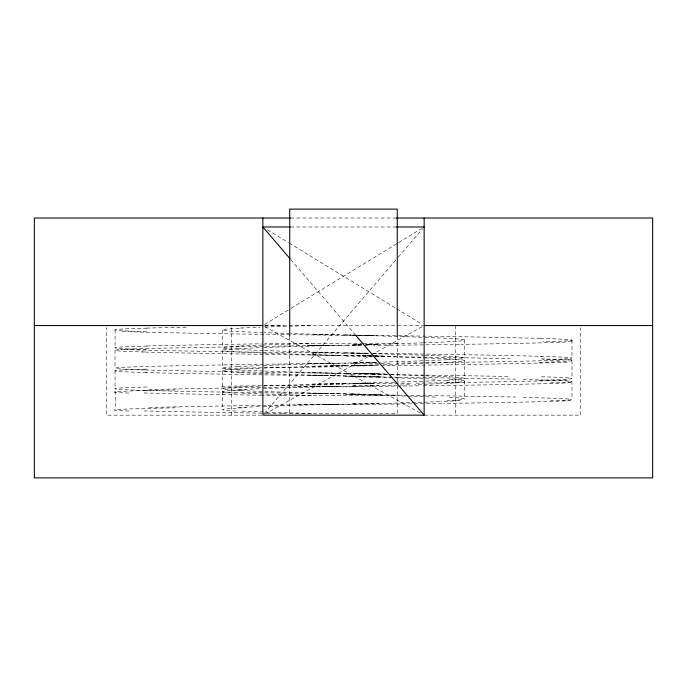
<?xml version="1.0" encoding="UTF-8"?>
<svg xmlns="http://www.w3.org/2000/svg" width="687" height="687" viewBox="0 0 687 687"><rect width="100%" height="100%" fill="white"/><g stroke="black" fill="none" stroke-linecap="round" stroke-linejoin="round"><path stroke-width="0.52" stroke-dasharray="3.44 2.58" d="M264.246 413.531L397.618 257.934M398.314 257.118L422.754 228.608M264.675 324.436L290.189 308.841M291.099 308.291L397.721 243.129M398.632 242.571L421.414 228.651M264.727 414.115L370.697 355.248M371.633 354.724L422.273 326.591M326.626 345.621L334.097 345.381L306.943 345.759M326.626 363.543L334.097 363.303L306.943 363.681M356.261 344.874L351.813 345.003L361.353 344.78M356.261 362.788L351.813 362.925L376.734 362.599M356.064 365.355L352.027 365.484L364.496 365.235L355.857 365.458M356.064 383.277L352.027 383.406L364.496 383.157L355.857 383.38M355.857 385.845L351.461 385.974L378.949 385.673M355.857 403.767L351.461 403.896L378.949 403.595M326.222 386.592L334.655 386.352L297.703 386.781M326.222 404.514L334.655 404.274L297.703 404.703M361.517 344.788L355.668 344.943L361.826 344.848M366.085 344.814L370.035 344.719M360.151 362.865L370.035 362.642M329.932 365.982L346.961 365.604L311.263 366.111M329.932 383.904L346.961 383.526L311.263 384.033M326.772 345.458L307.536 345.836L325.045 345.509M367.743 344.865L378.803 344.651L365.347 344.857M367.743 362.788L378.803 362.573M363.981 365.312L353.59 365.51L374.844 365.192M363.981 383.234L353.59 383.432L374.844 383.114M363.784 365.364L373.35 365.269M363.784 383.286L373.35 383.191M307.673 345.673L317.05 345.595M307.673 363.595L317.05 363.517M290.627 218.019L396.373 218.019M290.627 226.985L397.266 227.036M264.984 325.552L422.66 325.552M363.2 343.474L283.138 343.474A228.548 1.709 -0.7 0 0 264.624 343.758M363.414 343.474L397.266 343.474M283.138 395.557L397.266 395.557M283.138 413.48L397.266 413.48L397.266 386.592M261.781 415.163L106.279 415.163L106.279 327.682M424.618 415.163L580.721 415.163L580.721 327.682M359.507 335.282L374.166 335.419L363.921 335.222M359.507 353.204L368.833 353.255M309.803 375.463L327.218 375.634M309.803 393.385L327.218 393.557M374.389 355.857L361.869 355.711L374.363 355.909M375.428 355.866L377.515 355.892M377.515 373.814L361.869 373.634L384.772 373.994L346.325 373.427A121.058 1.709 1.4 0 1 386.901 374.535M371.907 355.892L346.325 355.505A121.058 1.709 1.4 0 1 371.341 356.167M372.981 355.909L384.772 356.072L375.403 355.926M356.776 355.66L364.204 355.797M356.776 373.582L364.204 373.719M324.324 393.436L332.165 393.582M333.71 393.634L316.698 393.325L338.743 393.72M323.13 334.681L312.173 334.475L338.348 334.827M363.921 353.144L369.048 353.238M323.13 352.603L312.173 352.388L338.348 352.749M338.545 355.308L311.804 354.947L315.393 355.059M338.545 373.23L311.804 372.869L315.393 372.981M371.813 376.296L381.122 376.493L350.087 376.047L365.931 376.433L354.372 376.184M332.165 375.66L338.743 375.798M371.813 394.218L381.122 394.415L350.087 393.969L365.931 394.355L354.372 394.106M357.455 335.265L349.365 335.084L360.495 335.342L358.468 335.29M264.727 326.591L420.392 413.076M267.406 229.767L288.368 242.571M289.279 243.129L395.901 308.291M396.811 308.841L422.325 324.436M290.781 259.566L355.72 335.325M571.97 340.134L571.97 358.047M571.996 360.529L571.996 378.451M571.979 381.079L571.979 399.001M464.403 339.962L464.412 358.099M464.412 360.452L464.403 378.589M464.421 380.933L464.421 398.855M455.258 325.552L455.258 415.163M397.266 336.39L397.266 381.233M289.734 337.145L289.734 413.48M231.493 327.682L231.493 415.163M222.588 329.94L222.588 347.854M222.597 350.422L222.597 368.344M222.597 370.911L222.597 388.833M222.605 391.401L222.605 409.323M115.193 391.135L115.218 409.349M115.073 329.915L115.073 347.837M115.073 370.705L115.055 388.79M114.995 350.31L114.995 368.232M146.657 328.094A228.548 1.709 -0.7 0 1 188.006 327.175M264.624 325.836A228.548 1.709 -0.7 0 1 283.138 325.552M146.657 346.016A228.548 1.709 -0.7 0 1 261.386 343.809M146.537 331.589A228.548 3.392 0 0 1 148.22 328.111M146.537 349.511A228.548 3.392 0 0 1 148.22 346.033M344.548 335.299A228.548 2.095 0.6 0 1 277.402 334.517M276.011 334.5A228.548 2.095 0.6 0 1 120.517 331.366M344.548 353.221A228.548 2.095 0.6 0 1 120.526 349.288M344.359 335.016A228.548 1.709 0.7 0 1 541.76 338.425M344.359 352.938A228.548 1.709 0.7 0 1 368.266 353.255M372.234 353.307A228.548 1.709 0.7 0 1 541.777 356.347M540.42 338.485A228.548 3.349 0 0 1 542.73 341.825M540.437 356.407A228.548 3.349 0 0 1 542.721 359.748M571.627 341.551A228.548 2.31 -0.5 0 1 461.071 344.359M459.448 344.385A228.548 2.31 -0.5 0 1 373.453 345.424M367.493 345.484A228.548 2.31 -0.5 0 1 347.407 345.673M571.618 359.473A228.548 2.31 -0.5 0 1 461.029 362.281M459.405 362.298A228.548 2.31 -0.5 0 1 396.519 363.105M390.268 363.174A228.548 2.31 -0.5 0 1 347.407 363.595M145.558 348.627A228.548 1.666 -0.7 0 1 346.437 345.192M145.558 366.549A228.548 1.666 -0.7 0 1 346.437 363.114M144.648 351.993A228.548 3.418 0 0 1 144.21 348.644M144.639 369.915A228.548 3.418 0 0 1 144.227 366.566M347.39 355.514A228.548 1.726 0.7 0 1 141.9 351.967M347.39 373.436A228.548 1.726 0.7 0 1 141.96 369.889M345.81 356.115A228.548 1.005 0.7 0 1 360.495 356.304M363.002 356.338A228.548 1.005 0.7 0 1 510.166 358.58M345.81 374.037A228.548 1.005 0.7 0 1 371.504 374.381M372.174 374.389A228.548 1.005 0.7 0 1 509.994 376.493M541.45 358.863A228.548 3.418 0 0 1 538.247 362.35M541.459 376.785A228.548 3.418 0 0 1 538.247 380.272M567.187 362.118A228.548 2.164 -0.6 0 1 450.887 364.745M449.418 364.763A228.548 2.164 -0.6 0 1 391.727 365.544M390.293 365.561A228.548 2.164 -0.6 0 1 340.992 366.094M567.213 380.04A228.548 2.164 -0.6 0 1 450.93 382.668M449.461 382.685A228.548 2.164 -0.6 0 1 416.167 383.157M410.405 383.234A228.548 2.164 -0.6 0 1 340.992 384.016M222.15 368.378A228.548 0.593 -0.8 0 1 311.666 367.124M312.13 367.116A228.548 0.593 -0.8 0 1 342.753 366.712M221.832 386.3A228.548 0.601 -0.8 0 1 311.546 385.046M312.018 385.038A228.548 0.601 -0.8 0 1 342.753 384.626M146.477 372.543A228.548 3.401 0 0 1 148.16 369.056M146.477 390.465A228.548 3.401 0 0 1 148.16 386.979M352.44 376.055A228.548 1.709 0.7 0 1 145.696 372.526M352.44 393.977A228.548 1.709 0.7 0 1 145.696 390.448M349.271 376.57A228.548 1.099 0.8 0 1 374.862 376.914M376.287 376.931A228.548 1.099 0.8 0 1 397.867 377.24M398.597 377.249A228.548 1.099 0.8 0 1 515.671 379.13M349.271 394.493A228.548 1.099 0.8 0 1 385.587 394.982M386.309 394.999A228.548 1.099 0.8 0 1 397.876 395.162M398.597 395.171A228.548 1.099 0.8 0 1 515.679 397.052M523.116 379.542A228.548 3.1 0.2 0 1 550.493 382.839M523.116 397.464A228.548 3.1 0.2 0 1 550.493 400.761M571 382.496A228.548 2.224 -0.5 0 1 423.347 385.768M418.684 385.828A228.548 2.224 -0.5 0 1 334.56 386.738M571 400.418A228.548 2.224 -0.5 0 1 443.45 403.415M441.921 403.432A228.548 2.224 -0.5 0 1 334.56 404.66M148.873 389.563A228.548 1.572 -0.7 0 1 266.144 387.382M268.059 387.356A228.548 1.572 -0.7 0 1 337.008 386.369M148.907 407.477A228.548 1.572 -0.7 0 1 266.187 405.304M268.093 405.278A228.548 1.572 -0.7 0 1 337.008 404.291M128.864 393.084A228.548 2.903 -0.2 0 1 178.44 389.873M128.864 411.006A228.548 2.903 -0.2 0 1 178.44 407.795M282.348 395.566A228.548 1.726 0.7 0 1 262.889 395.265M261.824 395.248A228.548 1.726 0.7 0 1 142.535 392.93M282.348 413.488A228.548 1.726 0.7 0 1 262.889 413.188M261.824 413.17A228.548 1.726 0.7 0 1 142.535 410.852M240.639 328.034A121.058 1.709 -1.4 0 1 260.098 327.218M264.916 327.038A121.058 1.709 -1.4 0 1 288.128 326.248M289.107 326.222A121.058 1.709 -1.4 0 1 311.546 325.552M240.639 345.956A121.058 1.709 -1.4 0 1 261.996 345.072M262.958 345.029A121.058 1.709 -1.4 0 1 311.546 343.474M239.042 331.615A121.058 3.375 -0.1 0 1 242.382 328.06M239.042 349.537A121.058 3.375 -0.1 0 1 242.382 345.982M346.145 335.033A121.058 1.709 1.4 0 1 290.936 333.513M289.923 333.478A121.058 1.709 1.4 0 1 264.263 332.611M263.19 332.568A121.058 1.709 1.4 0 1 239.557 331.589M346.145 352.955A121.058 1.709 1.4 0 1 264.263 350.533M263.19 350.49A121.058 1.709 1.4 0 1 239.565 349.511M346.111 335.024A121.058 1.709 1.4 0 1 424.059 337.36M425.107 337.394A121.058 1.709 1.4 0 1 449.375 338.425A121.058 3.418 0 0 1 447.117 341.851A121.058 1.709 -1.4 0 1 423.931 342.804M346.111 352.946A121.058 1.709 1.4 0 1 367.966 353.513M373.273 353.659A121.058 1.709 1.4 0 1 424.077 355.282M425.116 355.316A121.058 1.709 1.4 0 1 449.375 356.347A121.058 3.418 0 0 1 447.117 359.773M422.96 342.839A121.058 1.709 -1.4 0 1 365.536 344.634M361.448 344.737A121.058 1.709 -1.4 0 1 340.846 345.26M447.1 359.765A121.058 1.709 -1.4 0 1 423.939 360.718M422.969 360.761A121.058 1.709 -1.4 0 1 380.203 362.143M375.926 362.264A121.058 1.709 -1.4 0 1 340.846 363.183M237.839 348.67A121.058 1.709 -1.4 0 1 261.627 347.656M263.542 347.588A121.058 1.709 -1.4 0 1 340.881 345.269M237.839 366.583A121.058 1.709 -1.4 0 1 261.627 365.578M263.542 365.51A121.058 1.709 -1.4 0 1 340.881 363.191M240.029 352.087A121.058 3.418 0 0 1 237.487 348.678M240.029 370.01A121.058 3.418 0 0 1 237.479 366.6M346.351 355.522A121.058 1.709 1.4 0 1 264.332 353.101M263.25 353.058A121.058 1.709 1.4 0 1 239.591 352.079M346.351 373.436A121.058 1.709 1.4 0 1 264.332 371.023M263.258 370.98A121.058 1.709 1.4 0 1 239.591 370.001M375.566 356.287A121.058 1.709 1.4 0 1 424.188 357.85M425.236 357.884A121.058 1.709 1.4 0 1 449.453 358.915M390.92 374.655A121.058 1.709 1.4 0 1 424.171 375.772M425.219 375.806A121.058 1.709 1.4 0 1 449.444 376.837M449.367 358.915A121.058 3.418 0 0 1 447.048 362.332M449.367 376.837A121.058 3.418 0 0 1 447.048 380.255M447.005 362.324A121.058 1.709 -1.4 0 1 423.793 363.286M422.831 363.32A121.058 1.709 -1.4 0 1 380.023 364.711M378.958 364.737A121.058 1.709 -1.4 0 1 340.64 365.75M446.988 380.246A121.058 1.709 -1.4 0 1 423.776 381.208M422.806 381.242A121.058 1.709 -1.4 0 1 395.583 382.161M394.57 382.195A121.058 1.709 -1.4 0 1 340.64 383.672M237.805 369.151A121.058 1.709 -1.4 0 1 261.567 368.146M263.473 368.077A121.058 1.709 -1.4 0 1 340.675 365.759M237.805 387.073A121.058 1.709 -1.4 0 1 261.567 386.068M263.482 386A121.058 1.709 -1.4 0 1 340.675 383.681M240.124 372.577A121.058 3.418 0 0 1 237.401 369.159M240.124 390.499A121.058 3.418 0 0 1 237.401 387.082M346.557 376.004A121.058 1.709 1.4 0 1 239.634 372.56M346.557 393.926A121.058 1.709 1.4 0 1 239.634 390.482M345.458 376.536A121.058 1.073 1.4 0 1 376.768 377.352M377.515 377.369A121.058 1.073 1.4 0 1 436.468 379.172M345.458 394.458A121.058 1.073 1.4 0 1 388.902 395.609M389.838 395.635A121.058 1.073 1.4 0 1 436.425 397.095M449.435 379.404A121.058 3.418 0 0 1 446.979 382.822M449.435 397.326A121.058 3.418 0 0 1 446.979 400.744M459.594 382.625A121.058 2.044 -1.2 0 1 440.685 383.647M439.697 383.69A121.058 2.044 -1.2 0 1 414.373 384.617M409.426 384.772A121.058 2.044 -1.2 0 1 339.996 386.506M459.594 400.547A121.058 2.044 -1.2 0 1 440.685 401.569M439.697 401.612A121.058 2.044 -1.2 0 1 429.89 401.998M427.589 402.084A121.058 2.044 -1.2 0 1 339.996 404.428M237.779 389.641A121.058 1.709 -1.4 0 1 261.515 388.636M263.422 388.559A121.058 1.709 -1.4 0 1 340.486 386.249M237.788 407.563A121.058 1.709 -1.4 0 1 261.524 406.549M263.43 406.481A121.058 1.709 -1.4 0 1 340.486 404.171M236.019 393.136A121.058 3.143 -0.3 0 1 246.195 389.778M236.01 411.058A121.058 3.143 -0.3 0 1 246.221 407.7M311.546 395.557A121.058 1.709 1.4 0 1 240.321 393.058M311.546 413.48A121.058 1.709 1.4 0 1 240.321 410.981M333.71 375.712L316.698 375.403L333.71 375.712M360.495 353.255L349.365 353.006L360.495 353.255"/><path stroke-width="1.03" d="M290.627 218.019L34.35 218.019L34.35 477.886L652.65 477.886L652.65 218.019L396.373 218.019M290.627 226.985L262.855 226.985L290.086 258.75M396.373 226.985L424.145 226.985M34.35 325.552L262.855 325.552M424.145 325.552L652.65 325.552M424.145 218.019L424.145 415.163L262.855 415.163L262.855 218.019M356.416 336.141L424.145 415.163M397.266 336.39L397.266 209.114L289.734 209.114L289.734 336.39"/></g></svg>
